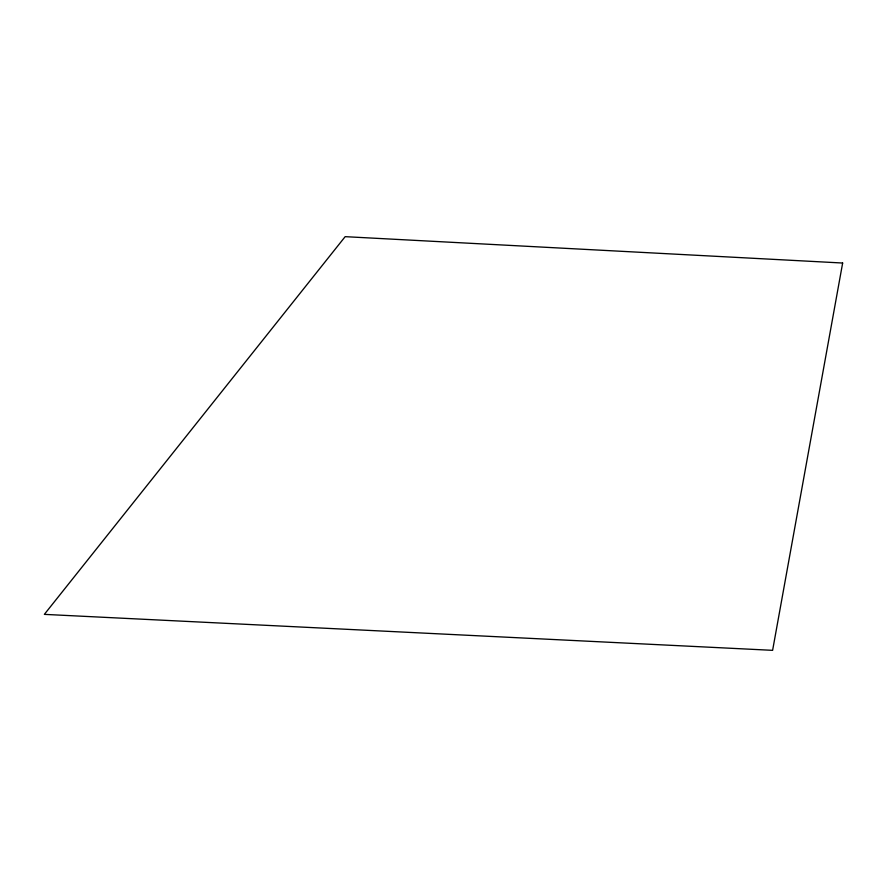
<?xml version="1.0" encoding="UTF-8"?>
<svg xmlns="http://www.w3.org/2000/svg" width="887" height="887" viewBox="0 0 887 887"><rect width="100%" height="100%" fill="white"/><g stroke="black" fill="none" stroke-linecap="round" stroke-linejoin="round"><path stroke-width="1.33" d="M842.65 263.029L772.61 650.337L44.35 614.369L345.165 236.663L842.65 263.029"/></g></svg>
